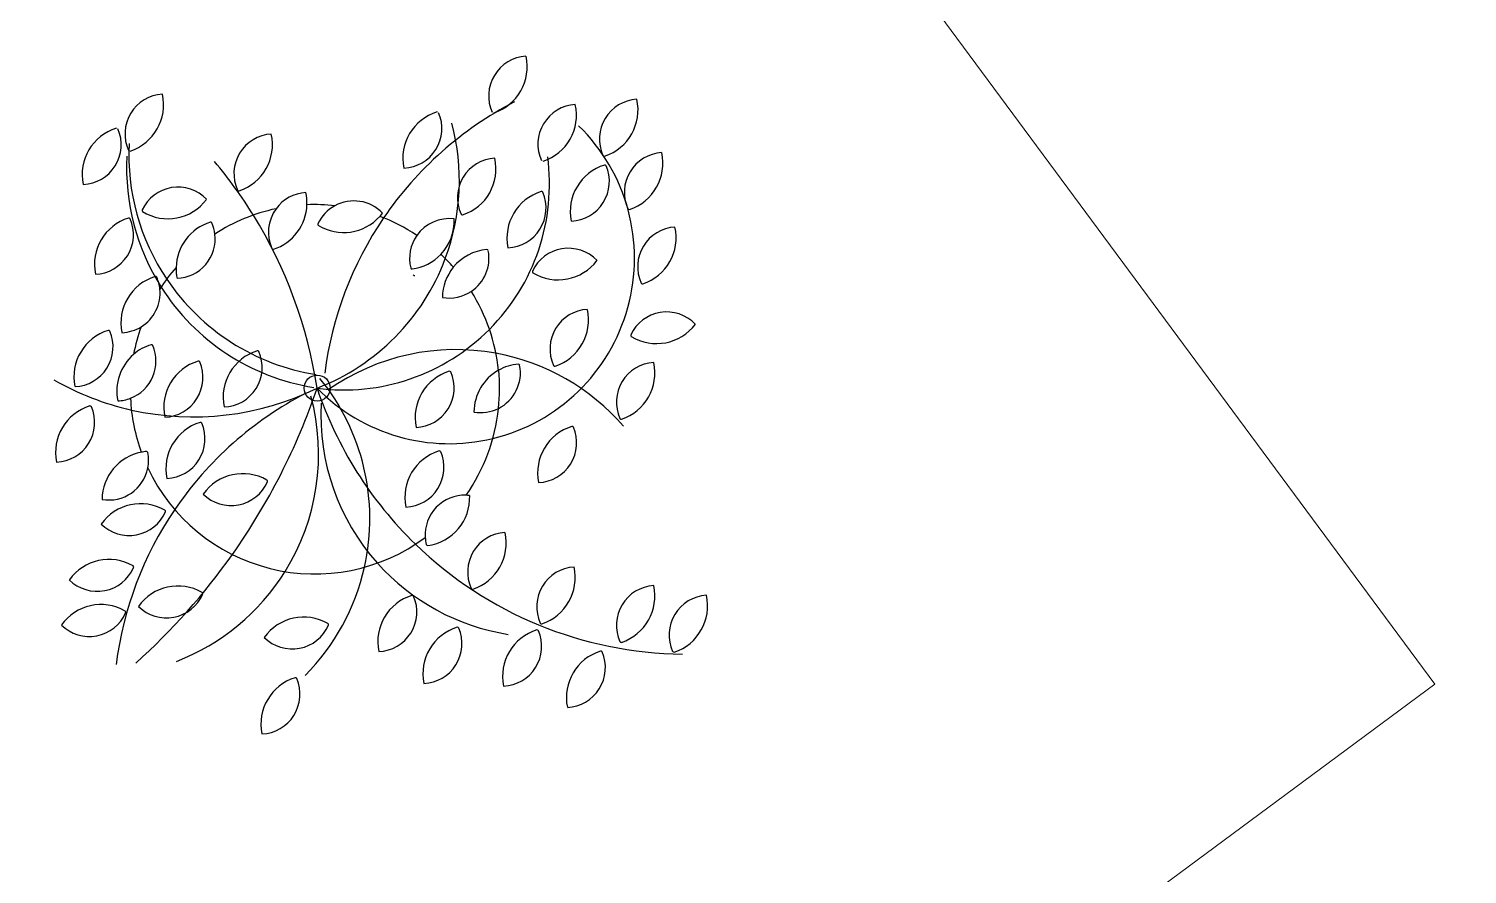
# Model space of a CAD drawing. Header units: metres. Extents: x 7 to 327053, y 40 to 7393807.
# Drawn here: x 326086.683 to 326088.517, y 7392831.428 to 7392832.505 of the extents above; entities that cross this region are included whole.
import ezdxf

# ---------------------------------------------------------------- set-up
doc = ezdxf.new("R2010")
doc.units = ezdxf.units.M
doc.layers.add('MÓVEIS', color=7, linetype='Continuous', lineweight=13)
doc.layers.add('PISO', color=254, linetype='Continuous', lineweight=9)
for name, color, linetype in [('Piso externo', 254, 'Continuous'), ('VEGET', 64, 'Continuous'), ('VEGET-I', 62, 'Continuous')]:
    doc.layers.add(name, color=color, linetype=linetype)

# ---------------------------------------------------------------- blocks, each defined once
blk = doc.blocks.new('qasdfg')
at = {"layer": 'VEGET'}
for centre, radius, start, end in [((1626.2712, 1197.2288), 0.0506, 93.3806, 204.4039), ((1626.2079, 1197.2658), 0.0619, 288.1787, 12.6121), ((1625.8075, 1197.1804), 0.0506, 93.3806, 204.4039), ((1625.7442, 1197.2173), 0.0619, 288.1787, 12.6121), ((1626.334, 1197.1672), 0.0506, 93.3806, 204.4039), ((1626.2707, 1197.2042), 0.0619, 288.1787, 12.6121), ((1626.4125, 1197.1739), 0.0506, 93.3806, 204.4039), ((1626.3492, 1197.2109), 0.0619, 288.1787, 12.6121), ((1626.1731, 1197.1492), 0.0619, 107.1376, 191.5711), ((1626.1104, 1197.1873), 0.0506, 272.3395, 23.3629), ((1625.7641, 1197.1284), 0.0619, 107.1376, 191.5711), ((1625.7015, 1197.1665), 0.0506, 272.3395, 23.3629), ((1625.9464, 1197.1296), 0.0506, 93.3806, 204.4039), ((1625.883, 1197.1666), 0.0619, 288.1787, 12.6121), ((1626.4442, 1197.1059), 0.0506, 93.3806, 204.4039), ((1626.3809, 1197.1429), 0.0619, 288.1787, 12.6121), ((1626.2315, 1197.0989), 0.0506, 93.3806, 204.4039), ((1626.1681, 1197.1358), 0.0619, 288.1787, 12.6121), ((1626.3866, 1197.0815), 0.0619, 107.1376, 191.5711), ((1626.324, 1197.1197), 0.0506, 272.3395, 23.3629), ((1626.3689, 1197.1391), 0.00165, 23.3629, 107.1376), ((1625.8245, 1197.0619), 0.0506, 43.8385, 154.8618), ((1625.9018, 1197.1094), 0.00165, 204.4039, 288.1787), ((1625.9904, 1197.0551), 0.0506, 93.3806, 143.9816), ((1625.9271, 1197.0921), 0.0619, 357.9665, 12.6121), ((1626.3059, 1197.0477), 0.0619, 107.1376, 191.5711), ((1626.2432, 1197.0858), 0.0506, 272.3395, 23.3629), ((1626.2881, 1197.1052), 0.00165, 23.3629, 107.1376), ((1625.7802, 1197.0827), 0.00165, 154.8618, 238.6366), ((1625.8115, 1197.1341), 0.0619, 238.6366, 323.07), ((1625.999, 1196.8548), 0.2354, 102.1424, 122.7904), ((1625.999, 1196.8548), 0.2354, 83.7908, 92.4658), ((1626.0487, 1197.0443), 0.0506, 43.8385, 118.6061), ((1626.3997, 1197.0857), 0.00165, 204.4039, 288.1787), ((1625.7798, 1197.0139), 0.0619, 107.1376, 191.5711), ((1625.7171, 1197.052), 0.0506, 272.3395, 23.3629), ((1625.762, 1197.0714), 0.00165, 23.3629, 107.1376), ((1625.884, 1197.0086), 0.0619, 107.1376, 178.7248), ((1625.8662, 1197.0662), 0.00165, 23.3629, 107.1376), ((1625.8213, 1197.0468), 0.0506, 6.6283, 23.3629), ((1626.0357, 1197.1165), 0.0619, 317.9795, 323.07), ((1625.999, 1196.8548), 0.2354, 56.4506, 69.4383), ((1626.1704, 1197.0217), 0.0506, 82.9891, 144.7784), ((1626.1148, 1197.0695), 0.0619, 316.379, 2.2207), ((1626.1869, 1197.0786), 0.00165, 204.4039, 288.1787), ((1626.4612, 1197.0111), 0.0506, 93.3806, 204.4039), ((1626.3978, 1197.0481), 0.0619, 288.1787, 12.6121), ((1625.999, 1196.8548), 0.2354, 41.369, 46.9933), ((1626.2235, 1196.9712), 0.0619, 94.8883, 140.7607), ((1626.1704, 1197.0217), 0.0506, 303.7278, 11.1135), ((1626.2184, 1197.0312), 0.00165, 11.1135, 94.8883), ((1626.3223, 1196.984), 0.0506, 43.8385, 154.8618), ((1625.999, 1196.8548), 0.2354, 138.7234, 147.1305), ((1626.3093, 1197.0562), 0.0619, 238.6366, 323.07), ((1625.8136, 1196.9394), 0.0619, 107.1376, 191.5711), ((1625.7959, 1196.9969), 0.00165, 23.3629, 107.1376), ((1625.751, 1196.9775), 0.0506, 5.6463, 23.3629), ((1626.278, 1197.0048), 0.00165, 154.8618, 238.6366), ((1626.4166, 1196.9909), 0.00165, 204.4039, 288.1787), ((1625.999, 1196.8548), 0.2354, 5.8965, 32.0556), ((1626.3494, 1196.9062), 0.0506, 93.3806, 204.4039), ((1626.2861, 1196.9432), 0.0619, 288.1787, 12.6121), ((1626.4476, 1196.9028), 0.0506, 43.8385, 154.8618), ((1625.751, 1196.9775), 0.0506, 272.3395, 301.6855), ((1625.999, 1196.8548), 0.2354, 160.2012, 169.1247), ((1626.4347, 1196.975), 0.0619, 238.6366, 323.07), ((1625.7537, 1196.8707), 0.0619, 107.1376, 191.5711), ((1625.6911, 1196.9088), 0.0506, 272.3395, 23.3629), ((1625.736, 1196.9282), 0.00165, 23.3629, 107.1376), ((1626.4033, 1196.9236), 0.00165, 154.8618, 238.6366), ((1625.8084, 1196.8525), 0.0619, 130.9791, 191.5711), ((1626.2637, 1196.8252), 0.0619, 94.8883, 119.6107), ((1626.2105, 1196.8757), 0.0506, 296.502, 11.1135), ((1626.2586, 1196.8851), 0.00165, 11.1135, 94.8883), ((1626.3048, 1196.886), 0.00165, 204.4039, 288.1787), ((1626.4341, 1196.8385), 0.0506, 93.3806, 204.4039), ((1626.3707, 1196.8755), 0.0619, 288.1787, 12.6121), ((1625.7458, 1196.8906), 0.0506, 272.3395, 291.0252), ((1625.999, 1196.8548), 0.2354, 182.7695, 199.9307), ((1625.7303, 1196.7744), 0.0619, 107.1376, 191.5711), ((1625.6676, 1196.8125), 0.0506, 272.3395, 23.3629), ((1625.7125, 1196.8319), 0.00165, 23.3629, 107.1376), ((1625.999, 1196.8548), 0.2354, 325.0115, 354.0729), ((1626.345, 1196.7483), 0.0619, 107.1376, 191.5711), ((1626.2823, 1196.7865), 0.0506, 272.3395, 23.3629), ((1626.3272, 1196.8059), 0.00165, 23.3629, 107.1376), ((1626.3895, 1196.8183), 0.00165, 204.4039, 288.1787), ((1625.7895, 1196.7138), 0.0619, 100.9437, 179.3217), ((1625.7363, 1196.7643), 0.0506, 260.0902, 348.9686), ((1625.999, 1196.8548), 0.2354, 205.1648, 306.7226), ((1626.1346, 1196.717), 0.0619, 277.7872, 2.2207), ((1626.1902, 1196.6692), 0.0506, 82.9891, 88.1757), ((1625.777, 1196.6471), 0.0619, 60.1046, 144.538), ((1625.7622, 1196.719), 0.0506, 225.3065, 336.3299), ((1625.807, 1196.6993), 0.00165, 336.3299, 60.1046), ((1626.1902, 1196.6692), 0.0506, 183.5584, 194.0125), ((1626.2444, 1196.6218), 0.0506, 93.3806, 204.4039), ((1626.1811, 1196.6588), 0.0619, 288.1787, 12.6121), ((1626.1427, 1196.6574), 0.00165, 194.0125, 277.7872), ((1625.7364, 1196.576), 0.0619, 60.1046, 144.538), ((1625.7215, 1196.6479), 0.0506, 225.3065, 336.3299), ((1625.7664, 1196.6282), 0.00165, 336.3299, 60.1046), ((1626.3325, 1196.5778), 0.0506, 93.3806, 204.4039), ((1626.2691, 1196.6148), 0.0619, 288.1787, 12.6121), ((1625.8244, 1196.5422), 0.0619, 60.1046, 144.538), ((1626.4341, 1196.5541), 0.0506, 93.3806, 204.4039), ((1626.3707, 1196.5911), 0.0619, 288.1787, 12.6121), ((1625.8096, 1196.614), 0.0506, 225.3065, 336.3299), ((1625.8544, 1196.5944), 0.00165, 336.3299, 60.1046), ((1626.1411, 1196.5329), 0.0619, 107.1376, 191.5711), ((1626.0785, 1196.5711), 0.0506, 272.3395, 23.3629), ((1626.1234, 1196.5905), 0.00165, 23.3629, 107.1376), ((1626.1998, 1196.6016), 0.00165, 204.4039, 288.1787), ((1626.5013, 1196.5417), 0.0506, 93.3806, 204.4039), ((1626.438, 1196.5787), 0.0619, 288.1787, 12.6121), ((1625.7262, 1196.5185), 0.0619, 60.1046, 144.538), ((1625.7114, 1196.5903), 0.0506, 225.3065, 336.3299), ((1625.7562, 1196.5707), 0.00165, 336.3299, 60.1046), ((1625.9849, 1196.5026), 0.0619, 60.1046, 144.538), ((1625.9701, 1196.5745), 0.0506, 225.3065, 336.3299), ((1626.0149, 1196.5548), 0.00165, 336.3299, 60.1046), ((1626.1987, 1196.4923), 0.0619, 107.1376, 191.5711), ((1626.136, 1196.5305), 0.0506, 272.3395, 23.3629), ((1626.181, 1196.5499), 0.00165, 23.3629, 107.1376), ((1626.2879, 1196.5576), 0.00165, 204.4039, 288.1787), ((1626.3003, 1196.4889), 0.0619, 107.1376, 191.5711), ((1626.2376, 1196.5271), 0.0506, 272.3395, 23.3629), ((1626.2826, 1196.5465), 0.00165, 23.3629, 107.1376), ((1626.3895, 1196.5339), 0.00165, 204.4039, 288.1787), ((1626.3816, 1196.4619), 0.0619, 107.1376, 191.5711), ((1626.3189, 1196.5), 0.0506, 272.3395, 23.3629), ((1626.3638, 1196.5194), 0.00165, 23.3629, 107.1376), ((1626.4568, 1196.5215), 0.00165, 204.4039, 288.1787), ((1625.9921, 1196.428), 0.0619, 107.1376, 191.5711), ((1625.9294, 1196.4661), 0.0506, 272.3395, 23.3629), ((1625.9744, 1196.4855), 0.00165, 23.3629, 107.1376)]:
    blk.add_arc(centre, radius, start, end, dxfattribs=at)
at = {"layer": 'VEGET-I'}
blk.add_circle((1626.0019, 1196.8563), 0.0166, dxfattribs=at)
blk.add_circle((1626.0019, 1196.8563), 0.0166, dxfattribs=at)
for centre, radius, start, end in [((1626.4619, 1196.8177), 0.454, 117.331, 145.743), ((1625.9002, 1197.1205), 0.2831, 339.4885, 15.0874), ((1626.1704, 1197.0217), 0.2362, 283.589, 45.6994), ((1626.0449, 1197.1533), 0.2831, 176.9672, 213.9632), ((1626.042, 1197.1368), 0.2831, 176.9672, 212.4166), ((1625.4211, 1196.7674), 0.5875, 31.7655, 39.9955), ((1626.0357, 1197.1165), 0.2625, 315.0896, 7.614), ((1625.9904, 1197.0551), 0.0506, 143.9816, 204.4039), ((1625.9271, 1197.0921), 0.0619, 288.1787, 357.9665), ((1626.0487, 1197.0443), 0.0506, 118.6061, 154.8618), ((1625.4211, 1196.7674), 0.5875, 8.699, 31.7655), ((1626.0044, 1197.0651), 0.00165, 154.8618, 238.6366), ((1626.0357, 1197.1165), 0.0619, 238.6366, 317.9795), ((1626.4619, 1196.8177), 0.454, 145.743, 172.7136), ((1625.8213, 1197.0468), 0.0506, 272.3395, 6.6283), ((1626.1704, 1197.0217), 0.0506, 144.7784, 194.0125), ((1625.9458, 1197.0349), 0.00165, 204.4039, 288.1787), ((1626.1148, 1197.0695), 0.0619, 277.7872, 316.379), ((1625.884, 1197.0086), 0.0619, 178.7248, 191.5711), ((1625.9002, 1197.1205), 0.2831, 291.0544, 339.4885), ((1626.1229, 1197.0099), 0.00165, 194.0125, 277.7872), ((1626.2235, 1196.9712), 0.0619, 140.7607, 179.3217), ((1626.0449, 1197.1533), 0.2831, 213.9632, 261.0002), ((1626.1258, 1197.0015), 0.00165, 204.4039, 288.1787), ((1625.751, 1196.9775), 0.0506, 301.6855, 5.6463), ((1626.042, 1197.1368), 0.2831, 212.4166, 261.0002), ((1626.1704, 1197.0217), 0.0506, 260.0902, 303.7278), ((1626.0357, 1197.1165), 0.2625, 262.5928, 315.0896), ((1625.7458, 1196.8906), 0.0506, 291.0252, 23.3629), ((1625.8084, 1196.8525), 0.0619, 107.1376, 130.9791), ((1625.7907, 1196.91), 0.00165, 23.3629, 107.1376), ((1625.9439, 1196.8447), 0.0619, 107.1376, 191.5711), ((1625.8812, 1196.8828), 0.0506, 272.3395, 23.3629), ((1625.9261, 1196.9022), 0.00165, 23.3629, 107.1376), ((1626.1787, 1196.6223), 0.2831, 79.6042, 124.9525), ((1626.1787, 1196.6223), 0.2831, 40.9195, 79.6042), ((1625.8683, 1196.8316), 0.0619, 107.1376, 191.5711), ((1625.8057, 1196.8698), 0.0506, 272.3395, 23.3629), ((1625.8506, 1196.8892), 0.00165, 23.3629, 107.1376), ((1626.2637, 1196.8252), 0.0619, 119.6107, 179.3217), ((1625.9993, 1196.8563), 0.2353, 353.703, 5.5399), ((1625.8441, 1197.1779), 0.3583, 240.2296, 257.2662), ((1625.786, 1196.6899), 0.2831, 347.3863, 39.1633), ((1626.1887, 1196.8186), 0.0619, 107.1376, 191.5711), ((1626.126, 1196.8568), 0.0506, 272.3395, 23.3629), ((1626.1709, 1196.8762), 0.00165, 23.3629, 107.1376), ((1625.8441, 1197.1779), 0.3583, 257.2662, 296.1341), ((1626.1959, 1196.4464), 0.454, 117.331, 145.8123), ((1625.2147, 1197.1239), 0.8314, 324.7643, 341.223), ((1625.7207, 1196.7722), 0.2831, 328.0833, 15.0874), ((1626.1704, 1197.0217), 0.2362, 224.4793, 283.589), ((1626.473, 1197.0144), 0.497, 198.5602, 225.9215), ((1626.2897, 1196.8221), 0.2831, 176.9672, 221.8203), ((1626.2105, 1196.8757), 0.0506, 260.0902, 296.502), ((1625.8709, 1196.7535), 0.0619, 107.1376, 191.5711), ((1625.8083, 1196.7917), 0.0506, 272.3395, 23.3629), ((1625.8532, 1196.8111), 0.00165, 23.3629, 107.1376), ((1625.7895, 1196.7138), 0.0619, 94.8883, 100.9437), ((1625.7843, 1196.7738), 0.00165, 11.1135, 94.8883), ((1625.7363, 1196.7643), 0.0506, 348.9686, 11.1135), ((1626.1757, 1196.7171), 0.0619, 107.1376, 191.5711), ((1626.113, 1196.7552), 0.0506, 272.3395, 23.3629), ((1626.1579, 1196.7746), 0.00165, 23.3629, 107.1376), ((1625.907, 1196.6854), 0.0619, 60.1046, 144.538), ((1625.8922, 1196.7572), 0.0506, 225.3065, 336.3299), ((1625.937, 1196.7376), 0.00165, 336.3299, 60.1046), ((1626.1902, 1196.6692), 0.0506, 88.1757, 183.5584), ((1626.1959, 1196.4464), 0.454, 145.8123, 172.7136), ((1625.2147, 1197.1239), 0.8314, 311.9854, 324.7643), ((1626.473, 1197.0144), 0.497, 225.9215, 269.3964), ((1625.7207, 1196.7722), 0.2831, 291.0544, 328.0833), ((1625.786, 1196.6899), 0.2831, 315.1303, 347.3863), ((1626.2897, 1196.8221), 0.2831, 221.8203, 261.0002)]:
    blk.add_arc(centre, radius, start, end, dxfattribs=at)

msp = doc.modelspace()

# ---------------------------------------------------------------- hatches: boundary and pattern name
at = {"layer": 'Piso externo'}
h = msp.add_hatch(dxfattribs=at)
h.set_pattern_fill('ANGLE', color=256, scale=0.15)
h.set_pattern_definition([(0, (321476.6496, 7391586.4824), (0, 1.04775), [0.762, -0.28575]), (90, (321476.6496, 7391586.4824), (-1.04775, 6e-17), [0.762, -0.28575])])
h.paths.add_polyline_path([(326105.4857, 7392838.2471), (326105.4857, 7392838.8042), (326103.113, 7392837.0047), (326103.1629, 7392836.9304), (326103.0215, 7392836.9352), (326102.9132, 7392836.8531), (326102.9131, 7392836.8529), (326103.0338, 7392836.8544), (326102.9984, 7392836.7652), (326102.8484, 7392836.804), (326102.7687, 7392836.7435), (326102.6838, 7392836.6142), (326102.6404, 7392836.6462), (326102.565, 7392836.589), (326102.6208, 7392836.5291), (326102.4308, 7392836.4324), (326102.3801, 7392836.4488), (326102.2581, 7392836.3562), (326102.3793, 7392836.2778), (326102.1155, 7392836.1694), (326102.0857, 7392836.2255), (326102.0727, 7392836.2156), (326102.0221, 7392836.0466), (326101.9838, 7392836.0945), (326101.9366, 7392835.9861), (326101.8693, 7392836.0614), (326101.5154, 7392835.793), (326101.5318, 7392835.7967), (326101.4374, 7392835.669), (326101.3977, 7392835.7037), (326101.3484, 7392835.6663), (326101.3633, 7392835.6579), (326101.3098, 7392835.637), (326099.8016, 7392834.4931), (326100.418, 7392833.6602), (326099.6802, 7392833.1141), (326105.1306, 7392825.6842), (326086.4917, 7392811.6229), (326086.7428, 7392811.2832), (326108.132, 7392826.7085), (326116.08, 7392826.6489), (326114.787, 7392828.638), (326111.5424, 7392828.5421, -0.201193), (326111.426, 7392828.5387), (326108.2119, 7392828.4437, -0.201193), (326108.0954, 7392828.4403), (326106.4472, 7392828.3916, -0.201193), (326106.3307, 7392828.3881), (326105.4857, 7392828.3632)])
h.paths.add_polyline_path([(326101.2157, 7392833.5976, 0.526255), (326101.1727, 7392833.5262, 0.382737), (326101.1747, 7392833.5253, 0.386035)], flags=16)
h.paths.add_polyline_path([(326101.1056, 7392833.4424, -0.39282), (326101.1494, 7392833.5143, -0.535519)], flags=16)
h.paths.add_polyline_path([(326101.0244, 7392833.4695, 0.526255), (326101.0687, 7392833.5401, 0.382737), (326101.0667, 7392833.541, 1.089387), (326101.0842, 7392833.5417, -0.103537), (326100.912, 7392833.6504, -0.057869), (326100.8633, 7392833.6262, 0.191011), (326101.05, 7392833.5329, 0.301763)], flags=16)
h.paths.add_polyline_path([(326101.2405, 7392833.5125, -0.535519), (326101.283, 7392833.5852, -0.39282)], flags=16)
h.paths.add_polyline_path([(326101.0717, 7392833.5486, -0.535519), (326101.1141, 7392833.6213, -0.39282)], flags=16)
h.paths.add_polyline_path([(326100.9228, 7392833.4729, -0.39282), (326100.9665, 7392833.5448, -0.535519)], flags=0)
h.paths.add_polyline_path([(326100.9836, 7392833.5926, -0.535519), (326101.0261, 7392833.6653, -0.39282)], flags=16)
h.paths.add_polyline_path([(326100.8652, 7392833.5135, -0.39282), (326100.909, 7392833.5854, -0.535519)], flags=0)
h.paths.add_polyline_path([(326100.6517, 7392833.8082, 0.45546), (326100.595, 7392833.7341, 0.526255), (326100.6394, 7392833.8047, 7.722035), (326100.6222, 7392833.8234, -0.111258), (326100.6022, 7392833.8136, 0.048056), (326100.6709, 7392833.8151, -0.311196), (326100.687, 7392833.8834, -0.057943), (326100.6239, 7392833.9006, -0.72542), (326100.6368, 7392833.8053, -0.496612), (326100.6394, 7392833.8047, -0.352494), (326100.6416, 7392833.7413, -0.091043), (326100.771, 7392833.842, -0.087169)], flags=16)
h.paths.add_polyline_path([(326100.7342, 7392834.0778, 0.031894), (326100.7053, 7392834.0696, -0.019632), (326100.728, 7392834.0295, -0.256484)], flags=16)
h.paths.add_polyline_path([(326100.7867, 7392833.8658, -0.023126), (326100.8027, 7392833.8451, 0.485821)], flags=0)
h.paths.add_polyline_path([(326100.9811, 7392833.7124, 0.022634), (326100.9765, 7392833.7127, 0.442005), (326100.9244, 7392833.659, 0.045646), (326100.9258, 7392833.6499, 0.382737), (326100.9276, 7392833.6487, 0.386035)], flags=16)
h.paths.add_polyline_path([(326100.8997, 7392833.6976, 0.526255), (326100.9441, 7392833.7682, 0.382737), (326100.9421, 7392833.7692, 0.386035)], flags=16)
h.paths.add_polyline_path([(326100.4605, 7392833.5473, 0.526255), (326100.5424, 7392833.563, 0.382737), (326100.5417, 7392833.5651, 0.386035)], flags=16)
h.paths.add_polyline_path([(326100.5538, 7392834.0819, 0.446519), (326100.6456, 7392834.0899, 0.526255), (326100.5633, 7392834.0763, 0.382737), (326100.564, 7392834.0742, 0.624786), (326100.5472, 7392834.1254, 0.038904)], flags=16)
h.paths.add_polyline_path([(326100.5377, 7392833.9199, 0.12875), (326100.5622, 7392833.9274, 0.28656), (326100.586, 7392833.9754, 0.077458), (326100.5821, 7392833.9905, 3.424063), (326100.5805, 7392833.9898, -0.065732), (326100.5507, 7392834.0577, -0.478506), (326100.5038, 7392833.9944, -0.40679), (326100.5505, 7392834.0671, -0.079164), (326100.5365, 7392834.1551, -0.377187), (326100.4882, 7392834.1089, -0.443829), (326100.5425, 7392834.1829, -0.342917), (326100.5892, 7392834.2238, -0.405031), (326100.5442, 7392834.1504, 0.13268), (326100.5722, 7392834.0054, -0.167447), (326100.586, 7392833.9754, -0.024517), (326100.5994, 7392833.9942, 0.480266)], flags=16)
h.paths.add_polyline_path([(326100.6562, 7392834.0456, 0.073148), (326100.6524, 7392834.0598, 0.382737), (326100.6504, 7392834.0607, 0.322929), (326100.6068, 7392834.003, 0.056111), (326100.608, 7392833.9892, 0.436311)], flags=16)
h.paths.add_polyline_path([(326100.8091, 7392834.0817, 0.159529), (326100.7876, 7392834.0588, 0.382737), (326100.7882, 7392834.0567, 0.360727), (326100.8663, 7392834.0681, 0.022215), (326100.8698, 7392834.0723, 0.338324)], flags=16)
h.paths.add_polyline_path([(326101.0743, 7392834.0988, 0.382737), (326101.0723, 7392834.0998, 0.386035), (326101.0299, 7392834.0282, 0.526255)], flags=16)
h.paths.add_polyline_path([(326101.0618, 7392833.9964, 0.386035), (326101.1435, 7392834.012, 0.526255), (326101.0612, 7392833.9985, 0.382737)], flags=16)
h.paths.add_polyline_path([(326101.1311, 7392833.9496, 0.526255), (326101.088, 7392833.8782, 0.382737), (326101.09, 7392833.8773, 0.386035)], flags=16)
h.paths.add_polyline_path([(326101.1589, 7392834.1069, -0.369534), (326101.1107, 7392834.0621, -0.443747), (326101.151, 7392834.1445, 0.396242), (326101.1942, 7392834.2174, 0.517753), (326101.1506, 7392834.1472, -0.069152), (326101.1793, 7392834.0889, -0.136897)], flags=16)
h.paths.add_polyline_path([(326101.2157, 7392833.8819, 0.526255), (326101.1727, 7392833.8105, 0.382737), (326101.1747, 7392833.8096, 0.386035)], flags=16)
h.paths.add_polyline_path([(326101.0437, 7392833.8797, -0.277294), (326101.0448, 7392833.8784, -0.337565), (326101.0178, 7392833.8234, -0.041456), (326101.0106, 7392833.7851, -0.245022), (326100.7986, 7392833.8377, -0.31321), (326100.78, 7392833.8339, -0.040061), (326100.7923, 7392833.7903, -0.038136), (326100.7918, 7392833.8334, -1.006536), (326100.7815, 7392833.8651, 0.01375), (326100.79, 7392833.8391, -0.037787), (326100.823, 7392833.8663, -0.020899), (326100.8019, 7392833.8556, -0.43685), (326100.7918, 7392833.8334, 0.183397), (326100.8507, 7392833.6413, -0.171674), (326100.7623, 7392833.4744, -0.494771), (326100.7162, 7392833.4086, -0.445236), (326100.7708, 7392833.4825, 0.056619), (326100.7976, 7392833.5405, -0.480212), (326100.7192, 7392833.5315, -0.470127), (326100.8142, 7392833.5384, 0.097337), (326100.8507, 7392833.6413, -0.145609), (326100.7874, 7392833.7898, 0.037775), (326100.7805, 7392833.832, -0.066428), (326100.6785, 7392833.6372, -0.018405), (326100.6414, 7392833.5885, -0.636855), (326100.5499, 7392833.5828, 0.017729), (326100.5492, 7392833.5506, -0.502049), (326100.641, 7392833.5881, 0.01856), (326100.6785, 7392833.6372, 0.029723), (326100.7213, 7392833.7261, -0.500066), (326100.6413, 7392833.7142, -0.444772), (326100.7325, 7392833.7248, 0.035843), (326100.781, 7392833.8335, -1.126221), (326100.7956, 7392833.8632, -0.121044), (326100.8713, 7392834.0661, -0.030387), (326100.905, 7392834.1097, -0.562048), (326100.9531, 7392834.2038, -0.035219), (326100.9632, 7392834.1653, -0.032119), (326101.0109, 7392834.1987, -0.541979), (326101.0529, 7392834.2723, -0.370028), (326101.0151, 7392834.2012, 0.034817), (326100.9632, 7392834.1653, -0.051762), (326100.9679, 7392834.107, -0.311078), (326101.0131, 7392834.1423, -0.423879), (326100.9643, 7392834.068, -0.049269), (326100.95, 7392834.0142, -0.01598), (326100.9603, 7392834.0033, -0.209013), (326101.0044, 7392834.0259, -0.310709), (326100.9831, 7392833.9726, -0.0572), (326101.0063, 7392833.9242, 0.213867), (326101.0824, 7392834.1249, -0.641757), (326101.1157, 7392834.2107, -0.35481), (326101.081, 7392834.1409, -0.229837), (326101.0063, 7392833.9242, -0.033531), (326101.0145, 7392833.8937, -0.028651)], flags=16)
h.paths.add_polyline_path([(326101.069, 7392833.7289, -0.39282), (326101.1128, 7392833.8008, -0.535519)], flags=16)
h.paths.add_polyline_path([(326101.2688, 7392833.9308, -0.39282), (326101.1859, 7392833.9159, -0.535519)], flags=16)
h.paths.add_polyline_path([(326101.0178, 7392833.8234, -0.160227), (326100.9865, 7392833.8188, -0.268062), (326101.0181, 7392833.872, -0.05184)], flags=0)
h.paths.add_polyline_path([(326101.2428, 7392834.0545, -0.39282), (326101.2004, 7392833.9818, -0.535519)], flags=16)
h.paths.add_polyline_path([(326100.9127, 7392833.7992, -0.39282), (326100.9565, 7392833.8711, -0.535519)], flags=0)
h.paths.add_polyline_path([(326100.9102, 7392833.9961, 0.494), (326100.909, 7392833.9938, -0.266199), (326100.9137, 7392834.0439, -0.349679), (326100.9711, 7392834.07, -3.129755), (326100.9608, 7392834.0702, -0.225408), (326100.9442, 7392834.0198, -0.172441)], flags=0)
h.paths.add_polyline_path([(326100.4706, 7392833.6049, -0.39282), (326100.5531, 7392833.6219, -0.535519)], flags=16)
h.paths.add_polyline_path([(326100.4544, 7392833.7549, -0.39282), (326100.4981, 7392833.8268, -0.535519)], flags=16)
h.paths.add_polyline_path([(326100.5222, 7392833.9218, 0.382737), (326100.5202, 7392833.9227, 0.386035), (326100.4778, 7392833.8512, 0.526255)], flags=16)
h.paths.add_polyline_path([(326100.5113, 7392833.676, -0.17771), (326100.5376, 7392833.7095, -0.127409), (326100.5123, 7392833.7075, -0.355976), (326100.5624, 7392833.7675, -0.059022), (326100.5498, 7392833.8214, -0.026873), (326100.514, 7392833.8357, 0.092906), (326100.5325, 7392833.833, -0.27072), (326100.5525, 7392833.8921, -0.025542), (326100.5738, 7392833.9034, -0.711875), (326100.5769, 7392833.9036, -0.426215), (326100.5486, 7392833.8363, 0.07502), (326100.5624, 7392833.7675, -0.032324), (326100.5703, 7392833.7685, -0.104227), (326100.5706, 7392833.7476, -0.309579), (326100.5414, 7392833.6985, -0.223431), (326100.5937, 7392833.693, -0.535519)], flags=16)
h.paths.add_polyline_path([(326100.7281, 7392834.173, -0.39282), (326100.6856, 7392834.1003, -0.535519)], flags=16)
h.paths.add_polyline_path([(326100.8897, 7392834.9863), (326100.7625, 7392835.1284), (326100.9049, 7392835.2556), (326100.971, 7392835.1729)], flags=16)
h.paths.add_polyline_path([(326101.25, 7392835.4458), (326101.4495, 7392835.4363), (326101.2469, 7392835.3332), (326101.261, 7392835.3241)], flags=16)
h.paths.add_polyline_path([(326102.5818, 7392836.0314), (326102.5722, 7392836.1377), (326102.7718, 7392836.1281)], flags=16)
h.paths.add_polyline_path([(326102.7596, 7392836.3608), (326102.6637, 7392836.4447), (326102.854, 7392836.4885)], flags=16)
h.paths.add_polyline_path([(326103.0847, 7392836.5025), (326102.9575, 7392836.6447), (326103.0999, 7392836.7718), (326103.1659, 7392836.6891)], flags=16)
h.paths.add_polyline_path([(326102.7689, 7392836.5514), (326102.7802, 7392836.6467), (326102.9059, 7392836.6477), (326102.8852, 7392836.584)], flags=16)
h.paths.add_polyline_path([(326103.2635, 7392836.6858), (326103.1827, 7392836.8378), (326103.3911, 7392836.8823), (326103.5273, 7392836.7941)], flags=16)

# ---------------------------------------------------------------- linework, layer by layer
at = {"layer": 'PISO', "color": 3, "ltscale": 7}
msp.add_lwpolyline([(326085.6615, 7392832.1667), (326087.2422, 7392833.3366), (326088.4756, 7392831.6702), (326086.8948, 7392830.5002)], close=True, dxfattribs=at)

# ---------------------------------------------------------------- block references
at = {"layer": 'MÓVEIS'}
msp.add_blockref('qasdfg', (324461.0486, 7391635.1911), dxfattribs=at)

doc.saveas('drawing.dxf')
